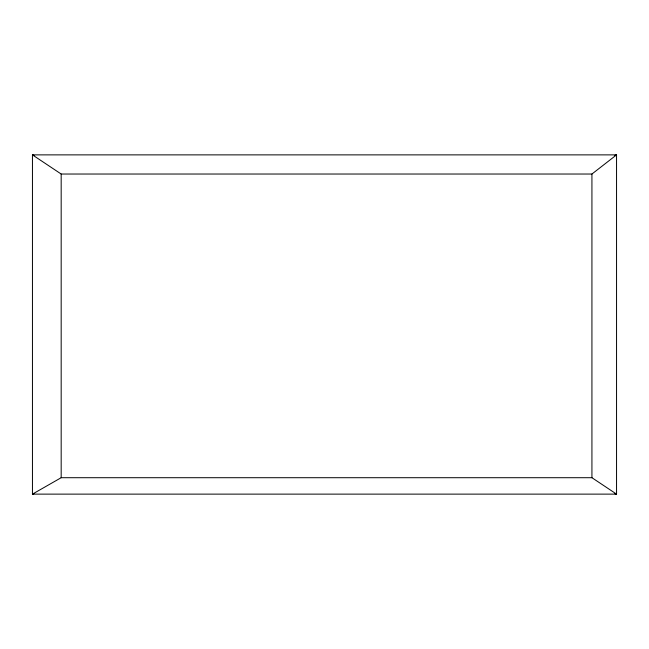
<?xml version="1.0" encoding="UTF-8"?>
<svg xmlns="http://www.w3.org/2000/svg" width="649" height="649" viewBox="0 0 649 649"><rect width="100%" height="100%" fill="white"/><g stroke="black" fill="none" stroke-linecap="round" stroke-linejoin="round"><path stroke-width="0.97" d="M34.34 155.573L32.45 154.876L61.176 174.029L591.929 174.029L616.55 154.876L616.55 494.124L32.45 494.124L32.45 154.876L616.55 154.876L614.652 155.492M614.619 493.581L616.55 494.124L591.929 477.705L61.176 477.705L32.45 494.124L34.373 493.516M591.929 174.029L591.929 477.705M61.176 174.029L61.176 477.705"/></g></svg>
